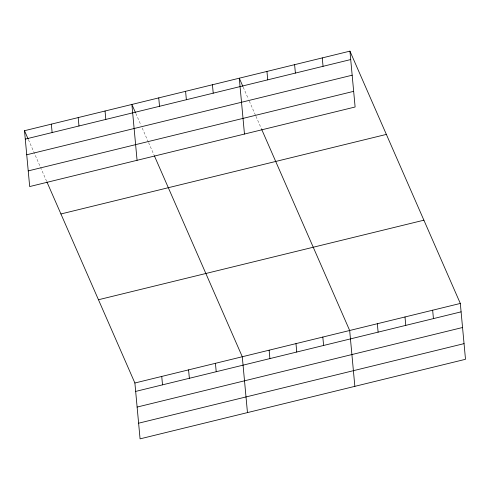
<?xml version="1.0" encoding="UTF-8"?>
<svg xmlns="http://www.w3.org/2000/svg" width="490" height="490" viewBox="0 0 490 490"><rect width="100%" height="100%" fill="white"/><g stroke="black" fill="none" stroke-linecap="round" stroke-linejoin="round"><path stroke-width="0.37" stroke-dasharray="2.45 1.84" d="M243.23 87.214L248.393 99.011M249.3 101.093L255.676 115.665M255.982 116.357L261.446 128.846M135.84 113.472L140.998 125.269M142.216 128.043L148.286 141.916M148.586 142.608L154.05 155.097M28.445 139.724L46.66 181.355"/><path stroke-width="0.73" d="M349.934 51.144L355.115 106.998L29.682 186.555L24.5 130.708L349.934 51.144L460.318 303.445L465.5 359.293L140.067 438.856L134.885 383.002L46.967 182.047M25.278 139.111L350.711 59.553M26.73 154.773L352.163 75.209M28.23 170.9L353.658 91.342M60.925 213.965L386.359 134.407M98.459 299.745L423.893 220.188M134.885 383.002L460.318 303.445M135.669 391.412L461.096 311.848M137.12 407.068L462.554 327.504M138.615 423.195L464.048 343.637M242.93 86.522L239.285 78.198L244.467 134.046M261.746 129.538L349.67 330.493L354.852 386.347M135.534 112.78L131.89 104.45L137.071 160.304M154.356 155.796L242.281 356.745L247.462 412.598M24.5 130.708L28.144 139.031M432.658 310.207L433.436 318.61M404.997 316.969L405.775 325.372M377.337 323.731L378.115 332.14M322.267 57.912L323.051 66.315M322.824 337.059L323.602 345.462M294.606 64.674L295.39 73.077M295.978 343.619L296.756 352.028M266.946 71.436L267.724 79.839M269.126 350.185L269.91 358.594M212.44 84.758L213.217 93.167M215.435 363.31L216.213 371.72M185.588 91.324L186.371 99.733M188.583 369.877L189.367 378.28M158.742 97.89L159.52 106.293M161.737 376.436L162.515 384.846M105.044 111.016L105.822 119.425M78.198 117.582L78.976 125.985M51.346 124.142L52.13 132.551"/></g></svg>
